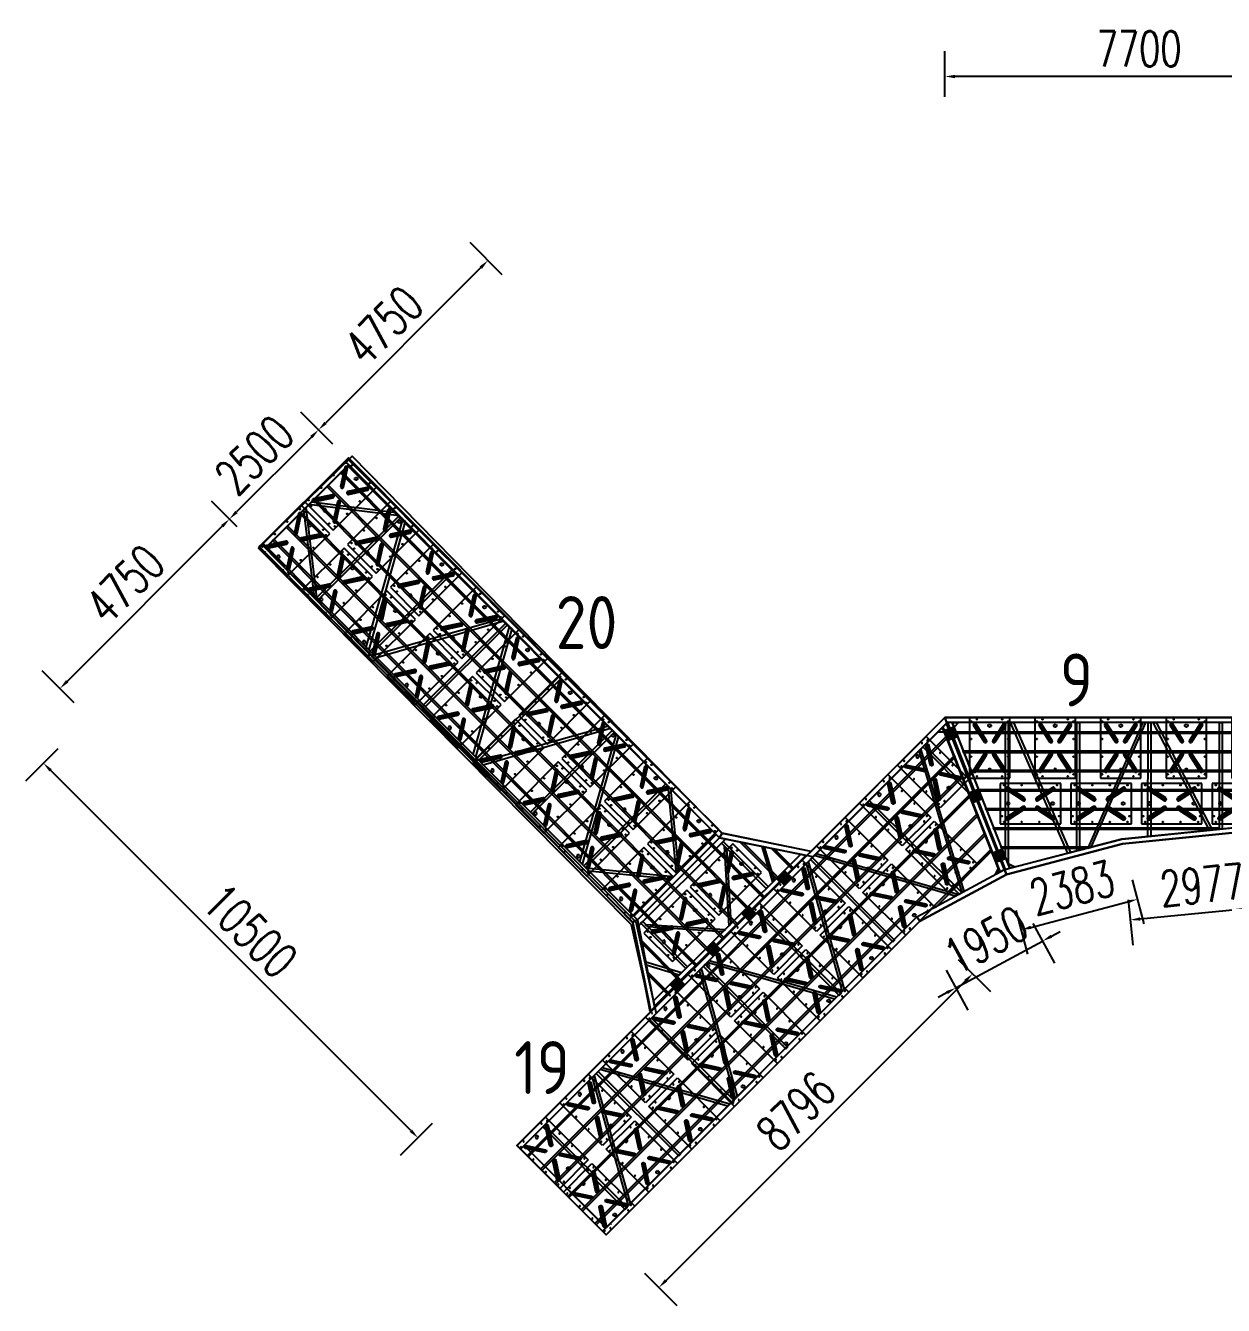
# Model space of a CAD drawing. Extents: x -89702 to 926017, y -610001 to -56924.
# Drawn here: x 858049 to 881798, y -326807 to -301439 of the extents above; entities that cross this region are included whole.
import ezdxf

# ---------------------------------------------------------------- set-up
doc = ezdxf.new("R2010")
doc.units = 0
doc.header["$LTSCALE"] = 10
doc.header["$MEASUREMENT"] = 0
doc.linetypes.add('ACAD_ISO14W100', pattern=[24, 12, -3, 0, -3, 0, -3, 0, -3])
for name, color, linetype in [('PUB_DIM', 3, 'Continuous'), ('PUB_TEXT', 7, 'Continuous'), ('W-ALUMINUM_FRAME铝架', 30, 'Continuous'), ('W-FLOAT_BOWL浮筒', 253, 'Continuous'), ('W-STEEL_FRAME钢架', 3, 'Continuous'), ('W-STEEL_KEEL钢龙骨', 5, 'Continuous')]:
    doc.layers.add(name, color=color, linetype=linetype)
doc.styles.get("Standard").update_dxf_attribs({"font": 'gbenor.shx', "bigfont": 'gbcbig.shx'})
doc.styles.add('STANDARD_T3', font='simplex.shx', dxfattribs={"width": 0.7, "bigfont": 'gbcbig.shx'})
doc.dimstyles.new('W&&200', dxfattribs={"dimtxt": 700, "dimasz": 200, "dimexe": 500, "dimexo": 600, "dimgap": 200, "dimtad": 1, "dimdec": 0, "dimzin": 0, "dimdsep": 46, "dimtxsty": 'STANDARD_T3', "dimcen": 0.09, "dimclrd": 1, "dimclre": 1, "dimclrt": 7, "dimazin": 2, "dimtfac": 1, "dimtdec": 0, "dimtix": 1, "dimtmove": 2, "dimatfit": 3, "dimfxl": 0, "dimtolj": 1, "dimtzin": 0, "dimarcsym": 0})

# ---------------------------------------------------------------- blocks, each defined once
blk = doc.blocks.new('01')
h = blk.add_hatch()
h.set_pattern_fill('HOUND', color=77, scale=5)
h.set_pattern_definition([(0, (0, 0), (31.75, 7.9375), [127, -63.5]), (90, (0, 0), (-7.9375, -31.75), [127, -63.5])])
h.paths.add_polyline_path([(50227, 12928), (50227, 12728), (50427, 12728), (50427, 12928)])
h.paths.add_polyline_path([(50382, 12893, -1), (50402, 12893, -1)], flags=16)
h.paths.add_polyline_path([(50252, 12893, -1), (50272, 12893, -1)], flags=16)
h.paths.add_polyline_path([(50402, 12763, -1), (50382, 12763, -1)], flags=16)
h.paths.add_polyline_path([(50272, 12763, -1), (50252, 12763, -1)], flags=16)
at = {"color": 251}
blk.add_lwpolyline([(50227, 12928), (50427, 12928), (50427, 12728), (50227, 12728)], close=True, dxfattribs=at)
at = {"color": 6}
for centre in [(50262, 12893), (50262, 12763), (50392, 12893), (50392, 12763)]:
    blk.add_circle(centre, 10, dxfattribs=at)
blk = doc.blocks.new('*U2275')
at = {"color": 1}
blk.add_lwpolyline([(-25, 1156.5), (25, 1156.5), (25, -1156.5), (-25, -1156.5)], close=True, dxfattribs=at)
blk = doc.blocks.new('*U2276')
at = {"layer": 'W-ALUMINUM_FRAME铝架', "color": 0, "linetype": 'ByBlock', "lineweight": -2, "transparency": 16777216}
for p in [(0, 0), (1500, 0), (3000, 0), (4500, 0), (6000, 0), (7500, 0)]:
    blk.add_blockref('*U2275', p, dxfattribs=at)
blk = doc.blocks.new('*U2263')
at = {"layer": 'W-STEEL_FRAME钢架', "color": 1, "linetype": 'ByBlock'}
blk.add_lwpolyline([(-25, 1150), (25, 1150), (25, -1150), (-25, -1150)], close=True, dxfattribs=at)
blk = doc.blocks.new('*U2264')
at = {"layer": 'W-ALUMINUM_FRAME铝架', "color": 0, "linetype": 'ByBlock', "lineweight": -2, "transparency": 16777216}
for p in [(0, 0), (1500, 0), (3000, 0), (4500, 0), (6000, 0), (7500, 0)]:
    blk.add_blockref('*U2263', p, dxfattribs=at)
blk = doc.blocks.new('*U2265')
at = {"layer": 'W-STEEL_KEEL钢龙骨', "color": 4}
blk.add_lwpolyline([(5950, -18), (-5938, -18), (-5938, 17), (5950, 17)], close=True, dxfattribs=at)
blk = doc.blocks.new('*U2266')
at = {"layer": 'W-STEEL_KEEL钢龙骨', "color": 0, "linetype": 'ByBlock', "lineweight": -2, "transparency": 16777216}
for p in [(0, 1900), (0, 1520), (0, 1140), (0, 760), (0, 380), (0, 0)]:
    blk.add_blockref('*U2265', p, dxfattribs=at)
blk = doc.blocks.new('*D2290')
at = {"layer": 'Defpoints', "color": 0, "transparency": 16777216}
for p in [(876277, -302448), (883977, -303155), (876277, -315155)]:
    blk.add_point(p, dxfattribs=at)
at = {"layer": 'W-STEEL_FRAME钢架', "color": 1, "lineweight": -2, "transparency": 16777216}
for p, q in [((876277, -302848), (876277, -301948)), ((883977, -302555), (883977, -301948)), ((883777, -302448), (876477, -302448))]:
    blk.add_line(p, q, dxfattribs=at)
at = {"layer": 'W-STEEL_FRAME钢架', "color": 1, "transparency": 16777216}
for points in [[(876477, -302415), (876477, -302482), (876277, -302448)], [(883777, -302415), (883777, -302482), (883977, -302448)]]:
    blk.add_solid(points, dxfattribs=at)
at = {"layer": 'W-STEEL_FRAME钢架', "color": 7, "transparency": 16777216, "insert": (880127, -301898), "char_height": 700, "attachment_point": 5, "style": 'STANDARD_T3'}
blk.add_mtext('\\A1;7700', dxfattribs=at)
blk = doc.blocks.new('*D2292')
at = {"layer": 'Defpoints', "color": 0, "transparency": 16777216}
for p in [(863857, -309453), (876277, -315155), (872919, -318514)]:
    blk.add_point(p, dxfattribs=at)
at = {"layer": 'W-STEEL_FRAME钢架', "color": 1, "lineweight": -2, "transparency": 16777216}
for p, q in [((867499, -306377), (866863, -305741)), ((867075, -306236), (863999, -309311)), ((864140, -309736), (863504, -309099))]:
    blk.add_line(p, q, dxfattribs=at)
at = {"layer": 'W-STEEL_FRAME钢架', "color": 1, "transparency": 16777216}
for points in [[(867051, -306212), (867098, -306259), (867216, -306094)], [(863975, -309288), (864022, -309335), (863857, -309453)]]:
    blk.add_solid(points, dxfattribs=at)
at = {"layer": 'W-STEEL_FRAME钢架', "color": 7, "transparency": 16777216, "insert": (865148, -307385), "char_height": 700, "attachment_point": 5, "rotation": 45, "style": 'STANDARD_T3'}
blk.add_mtext('\\A1;4750', dxfattribs=at)
blk = doc.blocks.new('*D2293')
at = {"layer": 'Defpoints', "color": 0, "transparency": 16777216}
for p in [(862090, -311221), (862666, -311797), (872919, -318514)]:
    blk.add_point(p, dxfattribs=at)
at = {"layer": 'W-STEEL_FRAME钢架', "color": 1, "lineweight": -2, "transparency": 16777216}
for p, q in [((864140, -309736), (863504, -309099)), ((863716, -309594), (862231, -311079)), ((862241, -311372), (861736, -310867))]:
    blk.add_line(p, q, dxfattribs=at)
at = {"layer": 'W-STEEL_FRAME钢架', "color": 1, "transparency": 16777216}
for points in [[(863692, -309571), (863740, -309618), (863857, -309453)], [(862207, -311056), (862255, -311103), (862090, -311221)]]:
    blk.add_solid(points, dxfattribs=at)
at = {"layer": 'W-STEEL_FRAME钢架', "color": 7, "transparency": 16777216, "insert": (862585, -309948), "char_height": 700, "attachment_point": 5, "rotation": 45, "style": 'STANDARD_T3'}
blk.add_mtext('\\A1;2500', dxfattribs=at)
blk = doc.blocks.new('*D2294')
at = {"layer": 'Defpoints', "color": 0, "transparency": 16777216}
for p in [(862666, -311797), (858731, -314579), (867792, -323641)]:
    blk.add_point(p, dxfattribs=at)
at = {"layer": 'W-STEEL_FRAME钢架', "color": 1, "lineweight": -2, "transparency": 16777216}
for p, q in [((862241, -311372), (861736, -310867)), ((861948, -311362), (858872, -314438)), ((859014, -314862), (858377, -314226))]:
    blk.add_line(p, q, dxfattribs=at)
at = {"layer": 'W-STEEL_FRAME钢架', "color": 1, "transparency": 16777216}
for points in [[(861925, -311338), (861972, -311386), (862090, -311221)], [(858849, -314414), (858896, -314462), (858731, -314579)]]:
    blk.add_solid(points, dxfattribs=at)
at = {"layer": 'W-STEEL_FRAME钢架', "color": 7, "transparency": 16777216, "insert": (860021, -312511), "char_height": 700, "attachment_point": 5, "rotation": 45, "style": 'STANDARD_T3'}
blk.add_mtext('\\A1;4750', dxfattribs=at)
blk = doc.blocks.new('*D2295')
at = {"layer": 'Defpoints', "color": 0, "transparency": 16777216}
for p in [(862666, -311797), (858403, -316060), (870058, -319254)]:
    blk.add_point(p, dxfattribs=at)
at = {"layer": 'W-STEEL_FRAME钢架', "color": 1, "lineweight": -2, "transparency": 16777216}
for p, q in [((858686, -315777), (858049, -316413)), ((865686, -323343), (858544, -316201)), ((866110, -323201), (865474, -323838))]:
    blk.add_line(p, q, dxfattribs=at)
at = {"layer": 'W-STEEL_FRAME钢架', "color": 1, "transparency": 16777216}
for points in [[(858568, -316177), (858521, -316225), (858403, -316060)], [(865710, -323319), (865662, -323366), (865827, -323484)]]:
    blk.add_solid(points, dxfattribs=at)
at = {"layer": 'W-STEEL_FRAME钢架', "color": 7, "transparency": 16777216, "insert": (862504, -319383), "char_height": 700, "attachment_point": 5, "rotation": 315, "style": 'STANDARD_T3'}
blk.add_mtext('\\A1;10500', dxfattribs=at)
blk = doc.blocks.new('*D2296')
at = {"layer": 'Defpoints', "color": 0, "transparency": 16777216}
for p in [(875780, -319189), (876825, -320234), (869560, -325408)]:
    blk.add_point(p, dxfattribs=at)
at = {"layer": 'W-STEEL_FRAME钢架', "color": 1, "lineweight": -2, "transparency": 16777216}
for p, q in [((876542, -319951), (877179, -320588)), ((870747, -326312), (876684, -320375)), ((870322, -326171), (870959, -326807))]:
    blk.add_line(p, q, dxfattribs=at)
at = {"layer": 'W-STEEL_FRAME钢架', "color": 1, "transparency": 16777216}
for points in [[(876660, -320352), (876707, -320399), (876825, -320234)], [(870723, -326289), (870770, -326336), (870605, -326454)]]:
    blk.add_solid(points, dxfattribs=at)
at = {"layer": 'W-STEEL_FRAME钢架', "color": 7, "transparency": 16777216, "insert": (873326, -322955), "char_height": 700, "attachment_point": 5, "rotation": 45, "style": 'STANDARD_T3'}
blk.add_mtext('\\A1;8796', dxfattribs=at)
blk = doc.blocks.new('*D2297')
at = {"layer": 'Defpoints', "color": 0, "transparency": 16777216}
for p in [(877495, -318263), (875780, -319189), (878210, -319586)]:
    blk.add_point(p, dxfattribs=at)
at = {"layer": 'W-STEEL_FRAME钢架', "color": 1, "lineweight": -2, "transparency": 16777216}
for p, q in [((878020, -319234), (878447, -320026)), ((876494, -320512), (878210, -319586)), ((878386, -319491), (878562, -319396)), ((876304, -320160), (876731, -320952)), ((876318, -320607), (876142, -320702))]:
    blk.add_line(p, q, dxfattribs=at)
at = {"layer": 'W-STEEL_FRAME钢架', "color": 1, "transparency": 16777216}
for points in [[(878370, -319462), (878401, -319520), (878210, -319586)], [(876302, -320578), (876334, -320636), (876494, -320512)]]:
    blk.add_solid(points, dxfattribs=at)
at = {"layer": 'W-STEEL_FRAME钢架', "color": 7, "transparency": 16777216, "insert": (877091, -319565), "char_height": 700, "attachment_point": 5, "rotation": 28.3557, "style": 'STANDARD_T3'}
blk.add_mtext('\\A1;1950', dxfattribs=at)
blk = doc.blocks.new('*D2298')
at = {"layer": 'Defpoints', "color": 0, "transparency": 16777216}
for p in [(882762, -317360), (879799, -317655), (882913, -318871)]:
    blk.add_point(p, dxfattribs=at)
at = {"layer": 'W-STEEL_FRAME钢架', "color": 1, "lineweight": -2, "transparency": 16777216}
for p, q in [((882873, -318473), (882962, -319369)), ((879910, -318769), (880000, -319664)), ((880149, -319147), (882714, -318891))]:
    blk.add_line(p, q, dxfattribs=at)
at = {"layer": 'W-STEEL_FRAME钢架', "color": 1, "transparency": 16777216}
for points in [[(882710, -318858), (882717, -318924), (882913, -318871)], [(880146, -319114), (880152, -319180), (879950, -319167)]]:
    blk.add_solid(points, dxfattribs=at)
at = {"layer": 'W-STEEL_FRAME钢架', "color": 7, "transparency": 16777216, "insert": (881377, -318472), "char_height": 700, "attachment_point": 5, "rotation": 5.6956, "style": 'STANDARD_T3'}
blk.add_mtext('\\A1;2977', dxfattribs=at)
blk = doc.blocks.new('fx1200')
for p, q in [((1200, 276), (0, 276)), ((0, 276), (0, -524)), ((1200, -524), (1200, 276)), ((121, 187), (116, 177)), ((116, 177), (118, 165)), ((118, 165), (121, 155)), ((128, 196), (121, 187)), ((121, 155), (129, 147)), ((126, 172), (129, 182)), ((128, 162), (126, 172)), ((139, 201), (128, 196)), ((134, 155), (128, 162)), ((129, 182), (136, 190)), ((129, 172), (131, 180)), ((131, 164), (129, 172)), ((137, 159), (129, 147)), ((129, 147), (453, -63)), ((131, 180), (137, 187)), ((137, 159), (131, 164)), ((134, 155), (458, -56)), ((136, 190), (145, 192)), ((137, 187), (145, 189)), ((153, 185), (137, 159)), ((461, -53), (137, 159)), ((150, 201), (139, 201)), ((145, 192), (155, 189)), ((145, 189), (153, 185)), ((159, 197), (150, 201)), ((159, 197), (153, 185)), ((153, 185), (477, -24)), ((478, -21), (155, 189)), ((483, -12), (159, 197)), ((1041, 197), (717, -12)), ((1045, 189), (722, -21)), ((723, -24), (1047, 185)), ((1064, 159), (741, -53)), ((742, -56), (1066, 155)), ((747, -63), (1071, 147)), ((1052, 201), (1041, 197)), ((1047, 185), (1041, 197)), ((1045, 189), (1055, 192)), ((1047, 185), (1055, 189)), ((1047, 185), (1064, 159)), ((1063, 201), (1052, 201)), ((1055, 192), (1064, 190)), ((1055, 189), (1063, 187)), ((1072, 196), (1063, 201)), ((1063, 187), (1069, 180)), ((1064, 190), (1072, 182)), ((1069, 164), (1064, 159)), ((1064, 159), (1071, 147)), ((1072, 162), (1066, 155)), ((1069, 180), (1071, 172)), ((1071, 172), (1069, 164)), ((1071, 147), (1079, 155)), ((1080, 187), (1072, 196)), ((1072, 182), (1076, 172)), ((1076, 172), (1072, 162)), ((1079, 155), (1084, 165)), ((1084, 177), (1080, 187)), ((1084, 165), (1084, 177)), ((453, -184), (129, -393)), ((132, -123), (134, -113)), ((134, -135), (132, -123)), ((134, -113), (140, -103)), ((140, -145), (134, -135)), ((458, -192), (134, -402)), ((137, -405), (461, -195)), ((140, -103), (150, -96)), ((150, -150), (140, -145)), ((150, -96), (161, -95)), ((161, -153), (150, -150)), ((477, -222), (153, -433)), ((155, -437), (478, -225)), ((159, -443), (483, -234)), ((161, -95), (171, -96)), ((171, -150), (161, -153)), ((171, -96), (180, -103)), ((180, -145), (171, -150)), ((180, -103), (187, -113)), ((187, -135), (180, -145)), ((187, -113), (188, -123)), ((188, -123), (187, -135)), ((461, -53), (453, -63)), ((453, -63), (464, -68)), ((464, -180), (453, -184)), ((453, -184), (461, -195)), ((467, -59), (458, -56)), ((458, -192), (467, -189)), ((461, -53), (477, -24)), ((469, -54), (461, -53)), ((461, -195), (469, -192)), ((461, -195), (477, -222)), ((464, -68), (475, -68)), ((475, -180), (464, -180)), ((478, -56), (467, -59)), ((467, -189), (478, -190)), ((475, -53), (469, -54)), ((469, -192), (475, -194)), ((482, -48), (475, -53)), ((475, -68), (485, -63)), ((485, -185), (475, -180)), ((475, -194), (482, -200)), ((483, -12), (477, -24)), ((477, -24), (482, -31)), ((482, -217), (477, -222)), ((477, -222), (483, -234)), ((478, -21), (485, -29)), ((485, -49), (478, -56)), ((478, -190), (485, -199)), ((485, -219), (478, -225)), ((482, -31), (485, -39)), ((485, -39), (482, -48)), ((482, -200), (485, -209)), ((485, -209), (482, -217)), ((491, -21), (483, -12)), ((483, -234), (491, -225)), ((485, -29), (488, -39)), ((488, -39), (485, -49)), ((485, -63), (493, -54)), ((493, -194), (485, -185)), ((485, -199), (488, -209)), ((488, -209), (485, -219)), ((496, -31), (491, -21)), ((491, -225), (496, -215)), ((493, -54), (496, -43)), ((496, -204), (493, -194)), ((496, -43), (496, -31)), ((496, -215), (496, -204)), ((709, -21), (704, -31)), ((704, -31), (704, -43)), ((704, -43), (707, -54)), ((707, -194), (704, -204)), ((704, -204), (704, -215)), ((704, -215), (709, -225)), ((707, -54), (715, -63)), ((715, -185), (707, -194)), ((717, -12), (709, -21)), ((709, -225), (717, -234)), ((712, -39), (715, -29)), ((715, -49), (712, -39)), ((712, -209), (715, -199)), ((715, -219), (712, -209)), ((715, -29), (722, -21)), ((723, -56), (715, -49)), ((715, -63), (725, -68)), ((725, -180), (715, -185)), ((715, -199), (723, -190)), ((722, -225), (715, -219)), ((717, -12), (723, -24)), ((717, -39), (718, -31)), ((718, -48), (717, -39)), ((717, -209), (718, -200)), ((718, -217), (717, -209)), ((723, -222), (717, -234)), ((717, -234), (1041, -443)), ((718, -31), (723, -24)), ((725, -53), (718, -48)), ((718, -200), (725, -194)), ((723, -222), (718, -217)), ((722, -225), (1045, -437)), ((741, -53), (723, -24)), ((733, -59), (723, -56)), ((723, -190), (733, -189)), ((741, -195), (723, -222)), ((1047, -433), (723, -222)), ((733, -54), (725, -53)), ((725, -68), (736, -68)), ((736, -180), (725, -180)), ((725, -194), (733, -192)), ((741, -53), (733, -54)), ((742, -56), (733, -59)), ((733, -189), (742, -192)), ((733, -192), (741, -195)), ((736, -68), (747, -63)), ((747, -184), (736, -180)), ((741, -53), (747, -63)), ((747, -184), (741, -195)), ((741, -195), (1064, -405)), ((1066, -402), (742, -192)), ((1071, -393), (747, -184)), ((1015, -113), (1012, -123)), ((1012, -123), (1015, -135)), ((1020, -103), (1015, -113)), ((1015, -135), (1020, -145)), ((1029, -96), (1020, -103)), ((1020, -145), (1029, -150)), ((1041, -95), (1029, -96)), ((1029, -150), (1041, -153)), ((1050, -96), (1041, -95)), ((1041, -153), (1050, -150)), ((1060, -103), (1050, -96)), ((1050, -150), (1060, -145)), ((1066, -113), (1060, -103)), ((1060, -145), (1066, -135)), ((1068, -123), (1066, -113)), ((1066, -135), (1068, -123)), ((118, -412), (116, -423)), ((116, -423), (121, -435)), ((121, -402), (118, -412)), ((129, -393), (121, -402)), ((121, -435), (128, -443)), ((126, -420), (128, -410)), ((129, -430), (126, -420)), ((128, -410), (134, -402)), ((128, -443), (139, -448)), ((129, -393), (137, -405)), ((129, -420), (131, -412)), ((131, -428), (129, -420)), ((136, -437), (129, -430)), ((131, -412), (137, -405)), ((137, -433), (131, -428)), ((145, -438), (136, -437)), ((153, -433), (137, -405)), ((145, -435), (137, -433)), ((139, -448), (150, -448)), ((153, -433), (145, -435)), ((155, -437), (145, -438)), ((150, -448), (159, -443)), ((153, -433), (159, -443)), ((1041, -443), (1047, -433)), ((1041, -443), (1052, -448)), ((1055, -438), (1045, -437)), ((1047, -433), (1064, -405)), ((1055, -435), (1047, -433)), ((1052, -448), (1063, -448)), ((1063, -433), (1055, -435)), ((1064, -437), (1055, -438)), ((1069, -428), (1063, -433)), ((1063, -448), (1072, -443)), ((1071, -393), (1064, -405)), ((1064, -405), (1069, -412)), ((1072, -430), (1064, -437)), ((1066, -402), (1072, -410)), ((1069, -412), (1071, -420)), ((1071, -420), (1069, -428)), ((1079, -402), (1071, -393)), ((1072, -410), (1076, -420)), ((1076, -420), (1072, -430)), ((1072, -443), (1080, -435)), ((1084, -412), (1079, -402)), ((1080, -435), (1084, -423)), ((1084, -423), (1084, -412)), ((0, -524), (1200, -524))]:
    blk.add_line(p, q)
for centre in [(35, 126), (75, 241), (425, 241), (775, 241), (1125, 241), (1165, 126), (35, -374), (75, -489), (425, -489), (775, -489), (1125, -489), (1165, -374)]:
    blk.add_circle(centre, 7)
blk = doc.blocks.new('*U2197')
at = {"layer": 'W-FLOAT_BOWL浮筒', "xscale": -1, "rotation": 180}
for p in [(-1250, -124), (50, -124)]:
    blk.add_blockref('fx1200', p, dxfattribs=at)
blk = doc.blocks.new('*U2198')
at = {"layer": 'W-FLOAT_BOWL浮筒', "color": 0, "linetype": 'ByBlock', "lineweight": -2, "transparency": 16777216}
for p in [(0, 0), (0, -1200), (0, -2400), (0, -3600), (0, -4800), (0, -6000), (0, -7200), (0, -8400), (0, -9600), (0, -10800)]:
    blk.add_blockref('*U2197', p, dxfattribs=at)
blk = doc.blocks.new('*U2203')
at = {"layer": 'W-FLOAT_BOWL浮筒', "rotation": 90.00000000101699}
for p in [(-124, 50), (-124, -1250)]:
    blk.add_blockref('fx1200', p, dxfattribs=at)
blk = doc.blocks.new('*U2204')
at = {"layer": 'W-FLOAT_BOWL浮筒', "color": 0, "linetype": 'ByBlock', "lineweight": -2, "transparency": 16777216}
for p in [(0, 0), (1200, 0), (2400, 0), (3600, 0), (4800, 0), (6000, 0), (7200, 0), (8400, 0), (9600, 0)]:
    blk.add_blockref('*U2203', p, dxfattribs=at)
blk = doc.blocks.new('*U2215')
at = {"layer": 'W-FLOAT_BOWL浮筒', "rotation": 270.000000001017}
blk.add_blockref('fx1200', (124, 600), dxfattribs=at)
blk = doc.blocks.new('*U2216')
at = {"layer": 'W-FLOAT_BOWL浮筒', "color": 0, "linetype": 'ByBlock', "lineweight": -2, "transparency": 16777216}
for p in [(-5200, 0), (-3900, 0), (-2600, 0), (-1300, 0), (0, 0)]:
    blk.add_blockref('*U2215', p, dxfattribs=at)
blk = doc.blocks.new('*U2217')
at = {"layer": 'W-FLOAT_BOWL浮筒', "rotation": 180.0000000010169}
blk.add_blockref('fx1200', (600, -124), dxfattribs=at)
blk = doc.blocks.new('*U2218')
at = {"layer": 'W-FLOAT_BOWL浮筒', "color": 0, "linetype": 'ByBlock', "lineweight": -2, "transparency": 16777216}
for p in [(-4200, 0), (-2800, 0), (-1400, 0), (0, 0)]:
    blk.add_blockref('*U2217', p, dxfattribs=at)
blk = doc.blocks.new('*D2333')
at = {"layer": 'Defpoints', "color": 0, "transparency": 16777216}
for p in [(879800, -317655), (877496, -318263), (880090, -318757)]:
    blk.add_point(p, dxfattribs=at)
at = {"layer": 'W-STEEL_FRAME钢架', "color": 1, "lineweight": -2, "transparency": 16777216}
for p, q in [((879988, -318371), (880218, -319241)), ((877980, -319314), (879897, -318808)), ((877684, -318978), (877914, -319848))]:
    blk.add_line(p, q, dxfattribs=at)
at = {"layer": 'W-STEEL_FRAME钢架', "color": 1, "transparency": 16777216}
for points in [[(879889, -318776), (879905, -318841), (880090, -318757)], [(877971, -319282), (877988, -319346), (877786, -319365)]]:
    blk.add_solid(points, dxfattribs=at)
at = {"layer": 'W-STEEL_FRAME钢架', "color": 7, "transparency": 16777216, "insert": (878798, -318529), "char_height": 700, "attachment_point": 5, "rotation": 14.7671, "style": 'STANDARD_T3'}
blk.add_mtext('\\A1;2383', dxfattribs=at)

msp = doc.modelspace()

# ---------------------------------------------------------------- linework, layer by layer
at = {"color": 4}
for p, q in [((871858.6, -317449), (871809.1, -317541)), ((870086.1, -319212), (870178.4, -319162.9))]:
    msp.add_line(p, q, dxfattribs=at)
at = {"color": 0}
msp.add_line((869650.3, -325193.4), (869643.2, -325200.5), dxfattribs=at)
at = {"color": 3}
msp.add_lwpolyline([(867862.2, -323710.5), (876317.5, -315257.2), (876277.5, -315155.3), (867791.5, -323639.7)], close=True, dxfattribs=at)
at = {"color": 6}
for points in [[(876225, -315349.7), (876302, -315272.6), (877450.6, -318172.8), (877362, -318221)], [(877467.6, -318165), (877566.4, -318139.4), (876423.8, -315255.4), (876327.2, -315255.4)], [(870495.2, -320769.8), (870516.2, -320875.9), (873520.2, -317888), (873414.2, -317866.5)]]:
    msp.add_lwpolyline(points, close=True, dxfattribs=at)
at = {"color": 1}
for points in [[(876548.1, -315255.4), (876458.9, -315343.9), (876427.8, -315265.4), (876437.8, -315255.4)], [(876136.2, -315438.4), (876260.1, -315438.4), (876230, -315362.4), (876214.2, -315360.4)], [(877660.8, -318115.1), (877584.1, -318135), (877560.5, -318124.5), (877531, -318050)], [(877274.2, -318268.3), (877341, -318232.3), (877352.6, -318197.1), (877330.5, -318141.2)]]:
    msp.add_lwpolyline(points, close=True, dxfattribs=at)
at = {"color": 4}
msp.add_lwpolyline([(870495.2, -320769.8), (873414.2, -317866.5)], dxfattribs=at)
at = {"color": 3}
msp.add_lwpolyline([(869488.4, -325337), (875719, -319107.5), (875779.4, -319188.5), (869559.1, -325407.7), (869488.4, -325337)], dxfattribs=at)
at = {"layer": 'PUB_DIM'}
msp.add_lwpolyline([(877458.9, -318168.5), (879790.5, -317563.6), (882760.4, -317259.8), (882760.4, -317360.2), (879799.9, -317655.4), (877495.9, -318262.7), (877458.9, -318168.5)], dxfattribs=at)
at = {"layer": 'PUB_DIM', "color": 2}
for points in [[(871809.1, -317541), (871738.5, -317470.1), (870107.8, -319092), (870178.4, -319162.9)], [(871926.8, -317564.8), (871809.1, -317541), (870178.4, -319162.9), (870201.6, -319280.8)]]:
    msp.add_lwpolyline(points, close=True, dxfattribs=at)
at = {"layer": 'PUB_DIM', "color": 1}
msp.add_lwpolyline([(871844.1, -317647.1), (871879.6, -317611.9)], dxfattribs=at)
at = {"layer": 'W-ALUMINUM_FRAME铝架', "color": 1}
for points in [[(863610.1, -310984.8), (863560.5, -311034.1), (863764.5, -312714.5), (863825.3, -312775.7), (863610.1, -310984.8)], [(863666.4, -310928.8), (863715.9, -310879.6), (865395.2, -311092.5), (865456.1, -311153.7), (863666.4, -310928.8)], [(864852.1, -313808), (864804.5, -313760.1), (865530.8, -311228.9), (865573.5, -311271.8), (864852.1, -313808)], [(864958.9, -313915.4), (865006.6, -313963.3), (867532.2, -313241), (867489.5, -313198.1), (864958.9, -313915.4)], [(866967.7, -315935), (866920.1, -315887.1), (867646.4, -313355.9), (867689.1, -313398.9), (866967.7, -315935)], [(867074.6, -316042.4), (867122.2, -316090.3), (869647.8, -315368), (869605.1, -315325.1), (867074.6, -316042.4)], [(878766.3, -317829.3), (878714.5, -317842.8), (877577.5, -315255.4), (877635.2, -315255.4), (878766.3, -317829.3)], [(879107.7, -317740.8), (879172.8, -317723.9), (880257.5, -315255.4), (880199.9, -315255.4), (879107.7, -317740.8)], [(881574.7, -317381), (881520, -317386.6), (880407.5, -315255.4), (880465.2, -315255.4), (881574.7, -317381)], [(869083.4, -318062), (869035.7, -318014.1), (869762, -315482.9), (869804.8, -315525.9), (869083.4, -318062)], [(876614.4, -318624.3), (876660.5, -318599.5), (875800, -315773.8), (875759.2, -315814.5), (876614.4, -318624.3)], [(870948.4, -318250), (870997.9, -318200.8), (870843.3, -316570), (870782.4, -316508.8), (870948.4, -318250)], [(871879.6, -317611.9), (872770.1, -318507.1), (872734.6, -318542.4), (871844.1, -317647.1)], [(871899.2, -317702.5), (871991.7, -319281.3), (872041, -319232.3), (871949.9, -317753), (871899.2, -317702.5)], [(872898.7, -318379.2), (872701.4, -317721.9), (872647.9, -317711.1), (872856.6, -318421.1), (872898.7, -318379.2)], [(876549, -318659.6), (876477.8, -318698.1), (873682.9, -317890.8), (873726.1, -317847.6), (876549, -318659.6)], [(874239.7, -320586.6), (874285.5, -320540.7), (873568.4, -318005.4), (873525.2, -318048.5), (874239.7, -320586.6)], [(870892.1, -318306), (870842.5, -318355.3), (869217.9, -318197.3), (869157.1, -318136.1), (870892.1, -318306)], [(870284.3, -319198.6), (871174.8, -320093.8), (871139.4, -320129.1), (870248.9, -319233.8), (870284.3, -319198.6)], [(870390.1, -319304.9), (870339.4, -319254), (871917.7, -319354.9), (871868.4, -319404), (870389.6, -319304.9)], [(871052.1, -320215.8), (870344, -320002.7), (870354.5, -320056.2), (871010, -320257.8), (871052.1, -320215.8)], [(872118.1, -322707.7), (872164, -322661.8), (871446.8, -320126.5), (871403.6, -320169.7), (872118.1, -322707.7)], [(874132.4, -320693.8), (874086.5, -320739.7), (871561.4, -320011.9), (871604.6, -319968.8), (874132.4, -320693.8)], [(872010.9, -322814.9), (871965, -322860.8), (869439.9, -322133.1), (869483.1, -322089.9), (872010.9, -322814.9)], [(869996.6, -324828.8), (870042.5, -324783), (869325.3, -322247.6), (869282.1, -322290.8), (869996.6, -324828.8)]]:
    msp.add_lwpolyline(points, dxfattribs=at)
for points in [[(877527.5, -318041.2), (877477.5, -317915), (877477.5, -315255.4), (877527.5, -315255.4)], [(878942.5, -317783.6), (878892.5, -317796.6), (878892.5, -315255.4), (878942.5, -315255.4)], [(880357.5, -317505.6), (880301.7, -317511.3), (880307.5, -315255.4), (880357.5, -315255.4)], [(881772.5, -317360.8), (881722.5, -317365.9), (881722.5, -315255.4), (881772.5, -315255.4)], [(876735.4, -316638.6), (876689.1, -316521.5), (875870.9, -315703.2), (875835.5, -315738.6)], [(876558.9, -318654.3), (876614.4, -318624.3), (874774.8, -316799.1), (874739.4, -316834.5)]]:
    msp.add_lwpolyline(points, close=True, dxfattribs=at)
at = {"layer": 'W-FLOAT_BOWL浮筒'}
msp.add_lwpolyline([(897976.9, -315155.4), (887477.3, -315155.4), (886477.3, -313655.4), (886477.3, -303155.4), (883977.3, -303155.4), (883977.3, -313655.4), (882977.3, -315155.4), (876277.3, -315155.4), (873625.6, -317807), (871857.8, -317453.5), (864520.7, -309975.1), (862736.2, -311725.9), (870090.1, -319221.2), (870443.6, -320989), (867792, -323640.7), (869559.7, -325408.4), (875779.5, -319188.7), (877495.2, -318262.7), (879799.2, -317655.4), (882760.2, -317360.2), (882761.9, -320655.4), (896061.9, -320655.4), (896719.4, -317656.2), (923226.9, -317655.4)], dxfattribs=at)
at = {"layer": 'W-STEEL_FRAME钢架', "color": 0}
for p, q in [((876413.2, -315255.4), (877557.2, -318143)), ((876232.4, -315342.3), (877370.5, -318216.4))]:
    msp.add_line(p, q, dxfattribs=at)
at = {"layer": 'W-STEEL_FRAME钢架'}
for points in [[(897977.1, -315155.4), (887477.4, -315155.4), (886477.4, -313655.4), (886477.4, -303155.4), (883977.4, -303155.4), (883977.4, -313655.4), (882977.4, -315155.4), (876277.4, -315155.4), (873625.8, -317807), (871859.2, -317449.1), (864434.9, -310024.8), (862665.7, -311796.7), (870057.7, -319253.8), (870443.8, -320989), (867792.1, -323640.7), (869559.9, -325408.4), (875779.7, -319188.7), (877495.4, -318262.7), (879799.4, -317655.4), (882762, -317359.9), (882762, -320655.4), (896062, -320655.4), (896719.5, -317656.2), (923227.1, -317655.4)], [(898030.6, -315255.4), (887423.9, -315255.4), (886377.4, -313685.7), (886377.4, -303255.4), (884077.4, -303255.4), (884077.4, -313685.7), (883030.9, -315255.4), (876318.8, -315255.4), (873658.5, -317915.7), (871809.8, -317541.1), (864435, -310166.2), (862806.7, -311796.9), (870149.1, -319203.9), (870553.3, -321020.9), (867933.6, -323640.7), (869559.9, -325267), (875719.3, -319107.6), (877458.4, -318169.1), (879781.6, -317556.7), (882862, -317249.4), (882862, -320555.4), (895981.8, -320554.3), (896639.1, -317556.2), (923127.1, -317555.4)]]:
    msp.add_lwpolyline(points, dxfattribs=at)
for points in [[(862752.3, -311696.9), (862822.9, -311767.8), (864453.6, -310145.9), (864383.1, -310075)], [(871858.6, -317449), (864454, -310004.4), (864383.1, -310075), (871809.1, -317541)], [(870086.1, -319212), (862681.4, -311767.4), (862752.3, -311696.9), (870178.4, -319162.9)], [(882752.5, -315255.4), (876317.1, -315255.4), (876277.9, -315155.4), (882752.5, -315155.4)], [(871809.1, -317541), (873540.2, -317892), (873625.4, -317807.3), (871858.6, -317449)], [(877458.4, -318168.9), (877495.2, -318262.7), (875779.4, -319188.5), (875719, -319107.5)], [(870178.4, -319162.9), (870520.1, -320895.9), (870434.9, -320980.7), (870086.1, -319212)], [(867862.2, -323710.5), (867932.9, -323639.8), (869559.1, -325266.3), (869488.4, -325337)]]:
    msp.add_lwpolyline(points, close=True, dxfattribs=at)
at = {"layer": 'W-STEEL_FRAME钢架', "color": 5}
msp.add_lwpolyline([(869559.9, -325408.4), (875779.7, -319188.7), (877495.4, -318262.7), (876277.4, -315155.4), (867792.1, -323640.7), (869559.9, -325408.4)], dxfattribs=at)
msp.add_lwpolyline([(882762, -315155.4), (882762, -317359.9), (879799.4, -317655.4), (877495.4, -318262.7), (876277.4, -315155.4)], close=True, dxfattribs=at)
at = {"layer": 'W-STEEL_KEEL钢龙骨', "color": 4}
for points in [[(868016, -323864.3), (876326.8, -315555), (876312.8, -315519.4), (867991.2, -323839.5)], [(882762.5, -315472.9), (876500, -315472.9), (876486.1, -315437.9), (882762.5, -315437.9)], [(882762.5, -315852.9), (876650.5, -315852.9), (876636.2, -315816.8), (882762.5, -315817.9)], [(868284.6, -324133), (876478.1, -315941.1), (876464.2, -315905.5), (868259.9, -324108.3)], [(868553.3, -324401.7), (876629.4, -316327.1), (876615.5, -316291.6), (868528.6, -324377)], [(882762.5, -316232.9), (876801, -316232.9), (876787.2, -316197.9), (882762.5, -316197.9)], [(882762.5, -316612.9), (876951.6, -316612.9), (876937.7, -316577.9), (882762.5, -316577.9)], [(868822, -324670.5), (876780.7, -316713.2), (876766.8, -316677.7), (868797.2, -324645.7)], [(869090.7, -324939.2), (876932, -317099.3), (876918.1, -317063.7), (869065.9, -324914.4)], [(882762.5, -316992.9), (877102.1, -316992.9), (877088.3, -316957.9), (882762.5, -316957.9)], [(881654.2, -317372.9), (877252.7, -317372.9), (877238.8, -317337.9), (881722.5, -317337.9)], [(869359.3, -325207.9), (877083.2, -317485.5), (877069.4, -317449.8), (869334.6, -325183.2)], [(876106.5, -318898.4), (877206, -317799.1), (877192.1, -317763.5), (875999, -318956.4)], [(879061, -317752.9), (877403.2, -317752.9), (877389.4, -317717.9), (879195.9, -317717.9)]]:
    msp.add_lwpolyline(points, close=True, dxfattribs=at)
at = {"layer": 'W-STEEL_KEEL钢龙骨'}
for points in [[(872281.7, -317636.8), (872219.8, -317624.3), (872997.8, -318406.1), (873022.6, -318381.4), (872281.7, -317636.8)], [(871017.5, -320385.9), (871042.3, -320361.3), (870259.4, -319574.2), (870271.7, -319636.1), (871017.5, -320385.9)], [(870770, -320633.4), (870794.8, -320608.7), (870381.5, -320193.2), (870393.7, -320255.1), (870770, -320633.4)]]:
    msp.add_lwpolyline(points, dxfattribs=at)
msp.add_lwpolyline([(873245.3, -318158.6), (873270.1, -318133.9), (872900.1, -317762.2), (872838.2, -317749.7)], close=True, dxfattribs=at)

# ---------------------------------------------------------------- block references
at = {"color": 4, "xscale": -1}
for p, rotation in [((824855.5, -321898.3), 201.40313027336), ((825343.5, -323130), 201.40313027336), ((846701.1, -273604.4), 134.8460989325234), ((845992.1, -274309.6), 134.8460989325234), ((845283.1, -275014.8), 134.8460989325234), ((844574.1, -275720), 134.8460989325234)]:
    msp.add_blockref('01', p, dxfattribs=dict(at, rotation=rotation))
at = {"color": 4, "rotation": 21.40313027298153}
msp.add_blockref('01', (835176.2, -348202.9), dxfattribs=at)
at = {"layer": 'W-ALUMINUM_FRAME铝架', "linetype": 'ByBlock', "rotation": 134.8460989325234}
msp.add_blockref('*U2264', (869947.4, -317300), dxfattribs=at)
at = {"layer": 'W-ALUMINUM_FRAME铝架', "color": 3, "xscale": -1, "rotation": 224.9946162465215}
msp.add_blockref('*U2276', (869139.5, -324068.7), dxfattribs=at)
at = {"layer": 'W-FLOAT_BOWL浮筒', "xscale": -1}
for name, p, rotation in [('*U2198', (863831.8, -311194.8), 45.04348681008428), ('fx1200', (875531.6, -315901), 134.9999999990414)]:
    msp.add_blockref(name, p, dxfattribs=dict(at, rotation=rotation))
at = {"layer": 'W-FLOAT_BOWL浮筒', "color": 3}
for name, p in [('*U2216', (882361.9, -315755.4)), ('*U2218', (882172.2, -316858.9))]:
    msp.add_blockref(name, p, dxfattribs=at)
at = {"layer": 'W-FLOAT_BOWL浮筒', "color": 4, "linetype": 'ACAD_ISO14W100', "xscale": -1, "rotation": 225.0000000000583}
msp.add_blockref('*U2204', (868958.7, -324241.7), dxfattribs=at)
at = {"layer": 'W-STEEL_KEEL钢龙骨', "color": 1, "rotation": 134.8460989325234}
msp.add_blockref('*U2266', (868500.7, -314512.5), dxfattribs=at)

# ---------------------------------------------------------------- texts
at = {"layer": 'PUB_TEXT', "color": 1}
for s, p in [('20', (868559.1, -313796.7)), ('9', (878555.4, -314934.3)), ('19', (867735.4, -322618))]:
    msp.add_text(s, height=1050, dxfattribs=at).set_placement(p)

# ---------------------------------------------------------------- dimensions: what is measured, and where the dimension line sits
at = {"layer": 'W-STEEL_FRAME钢架'}
dim = msp.add_linear_dim(base=(876277.4, -302448.3), p1=(883977.4, -303155.4), p2=(876277.4, -315155.4), dimstyle='W&&200', override={"dimfxl": 400, "dimfxlon": 1}, dxfattribs=at)
dim.commit()
dim.dimension.update_dxf_attribs({"geometry": '*D2290', "text_midpoint": (880127.4, -301898.3)})
for p1, p2, distance, picture, middle in [((876277.4, -315155.4), (872918.7, -318514.1), -12814.6, '*D2292', (865147.8, -307384.6)), ((879799.4, -317655.4), (882762, -317359.9), -1518.9, '*D2298', (881376.9, -318471.8)), ((877495.9, -318262.7), (879799.9, -317655.4), -1139.7, '*D2333', (878798.2, -318529.3)), ((875779.7, -319188.7), (877495.4, -318262.7), -1503.8, '*D2297', (877090.5, -319565.1)), ((869559.9, -325408.4), (875779.7, -319188.7), -1478.3, '*D2296', (873326.2, -322955))]:
    dim = msp.add_aligned_dim(p1=p1, p2=p2, distance=distance, dimstyle='W&&200', override={"dimfxl": 400, "dimfxlon": 1}, dxfattribs=at)
    dim.commit()
    dim.dimension.update_dxf_attribs({"geometry": picture, "text_midpoint": middle})
for base, p1, p2, angle, picture, middle in [((862089.6, -311220.6), (872918.7, -318514.1), (862665.6, -311796.6), 45, '*D2293', (862584.6, -309947.8)), ((858730.9, -314579.4), (862665.6, -311796.6), (867792.1, -323640.7), 45, '*D2294', (860021.3, -312511.1)), ((858402.7, -316059.5), (870057.7, -319253.8), (862665.6, -311796.6), 315, '*D2295', (862503.9, -319382.9))]:
    dim = msp.add_linear_dim(base=base, p1=p1, p2=p2, angle=angle, dimstyle='W&&200', override={"dimfxl": 400, "dimfxlon": 1}, dxfattribs=at)
    dim.commit()
    dim.dimension.update_dxf_attribs({"geometry": picture, "text_midpoint": middle})

doc.saveas('drawing.dxf')
